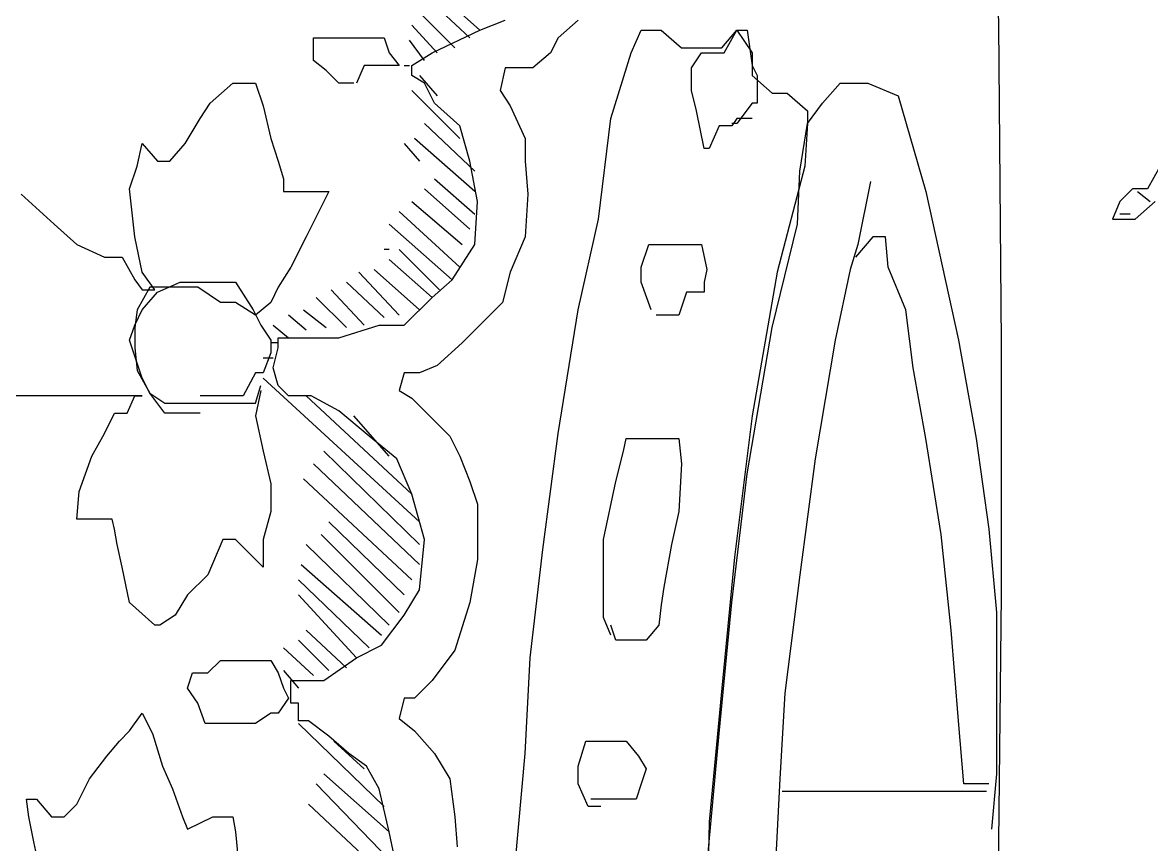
# Model space of a CAD drawing. Extents: x 731854 to 732444, y 4380981 to 4382008.
# Drawn here: x 731881.105 to 731885.585, y 4381842.97 to 4381846.23 of the extents above; entities that cross this region are included whole.
import ezdxf

# ---------------------------------------------------------------- set-up
doc = ezdxf.new("R2010")
doc.units = 0
doc.layers.get('0').update_dxf_attribs({"linetype": 'CONTINUOUS'})

msp = doc.modelspace()

# ---------------------------------------------------------------- linework, layer by layer
at = {"color": 0, "linetype": 'CONTINUOUS'}
for p, q in [((731884.98, 4381846.22), (731884.95, 4381847.31)), ((731884.98, 4381846.22), (731884.95, 4381847.31)), ((731882.92, 4381846.2), (731882.74, 4381846.36)), ((731882.92, 4381846.2), (731882.74, 4381846.36)), ((731882.71, 4381846.33), (731882.88, 4381846.17)), ((731882.71, 4381846.33), (731882.88, 4381846.17)), ((731882.82, 4381846.13), (731882.68, 4381846.27)), ((731882.82, 4381846.13), (731882.68, 4381846.27)), ((731882.65, 4381846.22), (731882.75, 4381846.11)), ((731882.65, 4381846.22), (731882.75, 4381846.11)), ((731882.92, 4381846.2), (731883.02, 4381846.24)), ((731882.92, 4381846.2), (731883.02, 4381846.24)), ((731883.31, 4381846.24), (731883.23, 4381846.17)), ((731883.31, 4381846.24), (731883.23, 4381846.17)), ((731884.99, 4381844.96), (731884.98, 4381846.22)), ((731884.99, 4381844.96), (731884.98, 4381846.22)), ((731882.26, 4381846.08), (731882.26, 4381846.17)), ((731882.26, 4381846.17), (731882.3, 4381846.17)), ((731882.26, 4381846.08), (731882.26, 4381846.17)), ((731882.26, 4381846.17), (731882.3, 4381846.17)), ((731882.3, 4381846.17), (731882.36, 4381846.17)), ((731882.3, 4381846.17), (731882.36, 4381846.17)), ((731882.36, 4381846.17), (731882.42, 4381846.17)), ((731882.36, 4381846.17), (731882.42, 4381846.17)), ((731882.42, 4381846.17), (731882.48, 4381846.17)), ((731882.42, 4381846.17), (731882.48, 4381846.17)), ((731882.48, 4381846.17), (731882.54, 4381846.17)), ((731882.48, 4381846.17), (731882.54, 4381846.17)), ((731882.54, 4381846.17), (731882.56, 4381846.11)), ((731882.54, 4381846.17), (731882.56, 4381846.11)), ((731882.7, 4381846.08), (731882.64, 4381846.16)), ((731882.7, 4381846.08), (731882.64, 4381846.16)), ((731882.73, 4381846.11), (731882.92, 4381846.2)), ((731882.73, 4381846.11), (731882.92, 4381846.2)), ((731883.23, 4381846.17), (731883.2, 4381846.11)), ((731883.23, 4381846.17), (731883.2, 4381846.11)), ((731883.52, 4381846.11), (731883.56, 4381846.2)), ((731883.52, 4381846.11), (731883.56, 4381846.2)), ((731883.56, 4381846.2), (731883.59, 4381846.2)), ((731883.56, 4381846.2), (731883.59, 4381846.2)), ((731883.59, 4381846.2), (731883.64, 4381846.2)), ((731883.59, 4381846.2), (731883.64, 4381846.2)), ((731883.64, 4381846.2), (731883.72, 4381846.13)), ((731883.64, 4381846.2), (731883.72, 4381846.13)), ((731883.88, 4381846.13), (731883.94, 4381846.2)), ((731883.88, 4381846.13), (731883.94, 4381846.2)), ((731883.89, 4381846.11), (731883.94, 4381846.2)), ((731883.89, 4381846.11), (731883.94, 4381846.2)), ((731883.94, 4381846.2), (731884, 4381846.11)), ((731883.94, 4381846.2), (731883.98, 4381846.2)), ((731883.94, 4381846.2), (731884, 4381846.11)), ((731883.94, 4381846.2), (731883.98, 4381846.2)), ((731883.98, 4381846.2), (731884, 4381846.06)), ((731883.98, 4381846.2), (731884, 4381846.06)), ((731883.72, 4381846.13), (731883.76, 4381846.13)), ((731883.72, 4381846.13), (731883.76, 4381846.13)), ((731883.76, 4381846.13), (731883.83, 4381846.13)), ((731883.76, 4381846.13), (731883.83, 4381846.13)), ((731883.83, 4381846.13), (731883.88, 4381846.13)), ((731883.83, 4381846.13), (731883.88, 4381846.13)), ((731882.31, 4381846.04), (731882.26, 4381846.08)), ((731882.31, 4381846.04), (731882.26, 4381846.08)), ((731882.56, 4381846.11), (731882.6, 4381846.06)), ((731882.56, 4381846.11), (731882.6, 4381846.06)), ((731882.65, 4381846.06), (731882.73, 4381846.11)), ((731882.65, 4381846.06), (731882.73, 4381846.11)), ((731883.2, 4381846.11), (731883.13, 4381846.05)), ((731883.2, 4381846.11), (731883.13, 4381846.05)), ((731883.44, 4381845.85), (731883.52, 4381846.11)), ((731883.44, 4381845.85), (731883.52, 4381846.11)), ((731883.76, 4381846.05), (731883.8, 4381846.11)), ((731883.76, 4381846.05), (731883.8, 4381846.11)), ((731883.8, 4381846.11), (731883.84, 4381846.11)), ((731883.8, 4381846.11), (731883.84, 4381846.11)), ((731883.84, 4381846.11), (731883.89, 4381846.11)), ((731883.84, 4381846.11), (731883.89, 4381846.11)), ((731884, 4381846.11), (731884, 4381846.02)), ((731884, 4381846.11), (731884, 4381846.02)), ((731882.36, 4381845.99), (731882.31, 4381846.04)), ((731882.36, 4381845.99), (731882.31, 4381846.04)), ((731882.46, 4381846.06), (731882.43, 4381845.99)), ((731882.46, 4381846.06), (731882.43, 4381845.99)), ((731882.53, 4381846.06), (731882.46, 4381846.06)), ((731882.53, 4381846.06), (731882.46, 4381846.06)), ((731882.56, 4381846.06), (731882.53, 4381846.06)), ((731882.56, 4381846.06), (731882.53, 4381846.06)), ((731882.6, 4381846.06), (731882.56, 4381846.06)), ((731882.6, 4381846.06), (731882.56, 4381846.06)), ((731882.62, 4381846.06), (731882.64, 4381846.06)), ((731882.62, 4381846.06), (731882.64, 4381846.06)), ((731882.65, 4381846.02), (731882.65, 4381846.06)), ((731882.65, 4381846.02), (731882.65, 4381846.06)), ((731883.02, 4381846.05), (731883, 4381845.96)), ((731883.02, 4381846.05), (731883, 4381845.96)), ((731883.06, 4381846.05), (731883.02, 4381846.05)), ((731883.06, 4381846.05), (731883.02, 4381846.05)), ((731883.13, 4381846.05), (731883.06, 4381846.05)), ((731883.13, 4381846.05), (731883.06, 4381846.05)), ((731883.76, 4381845.96), (731883.76, 4381846.05)), ((731883.76, 4381845.96), (731883.76, 4381846.05)), ((731884, 4381846.06), (731884.02, 4381846.02)), ((731884, 4381846.06), (731884.02, 4381846.02)), ((731881.85, 4381845.91), (731881.94, 4381845.99)), ((731881.85, 4381845.91), (731881.94, 4381845.99)), ((731881.94, 4381845.99), (731882, 4381845.99)), ((731881.94, 4381845.99), (731882, 4381845.99)), ((731882, 4381845.99), (731882.03, 4381845.99)), ((731882, 4381845.99), (731882.03, 4381845.99)), ((731882.03, 4381845.99), (731882.06, 4381845.9)), ((731882.03, 4381845.99), (731882.06, 4381845.9)), ((731882.42, 4381845.99), (731882.36, 4381845.99)), ((731882.42, 4381845.99), (731882.36, 4381845.99)), ((731882.7, 4381845.99), (731882.65, 4381846.02)), ((731882.7, 4381845.99), (731882.65, 4381846.02)), ((731882.68, 4381846.02), (731882.75, 4381845.94)), ((731882.68, 4381846.02), (731882.75, 4381845.94)), ((731882.74, 4381845.91), (731882.7, 4381845.99)), ((731882.74, 4381845.91), (731882.7, 4381845.99)), ((731884, 4381846.02), (731884.08, 4381845.95)), ((731884, 4381846.02), (731884.08, 4381845.95)), ((731884.02, 4381846.02), (731884.02, 4381845.96)), ((731884.02, 4381846.02), (731884.02, 4381845.96)), ((731884.28, 4381845.91), (731884.35, 4381845.99)), ((731884.28, 4381845.91), (731884.35, 4381845.99)), ((731884.35, 4381845.99), (731884.46, 4381845.99)), ((731884.35, 4381845.99), (731884.46, 4381845.99)), ((731884.46, 4381845.99), (731884.58, 4381845.94)), ((731884.46, 4381845.99), (731884.58, 4381845.94)), ((731882.84, 4381845.77), (731882.65, 4381845.96)), ((731882.84, 4381845.77), (731882.65, 4381845.96)), ((731883, 4381845.96), (731883.04, 4381845.9)), ((731883, 4381845.96), (731883.04, 4381845.9)), ((731883.78, 4381845.88), (731883.76, 4381845.96)), ((731883.78, 4381845.88), (731883.76, 4381845.96)), ((731884.02, 4381845.96), (731884.02, 4381845.91)), ((731884.02, 4381845.96), (731884.02, 4381845.91)), ((731884.08, 4381845.95), (731884.14, 4381845.95)), ((731884.08, 4381845.95), (731884.14, 4381845.95)), ((731884.14, 4381845.95), (731884.22, 4381845.88)), ((731884.14, 4381845.95), (731884.22, 4381845.88)), ((731884.58, 4381845.94), (731884.69, 4381845.56)), ((731884.58, 4381845.94), (731884.69, 4381845.56)), ((731881.81, 4381845.85), (731881.85, 4381845.91)), ((731881.81, 4381845.85), (731881.85, 4381845.91)), ((731882.06, 4381845.9), (731882.09, 4381845.77)), ((731882.06, 4381845.9), (731882.09, 4381845.77)), ((731882.84, 4381845.82), (731882.74, 4381845.91)), ((731882.84, 4381845.82), (731882.74, 4381845.91)), ((731883.04, 4381845.9), (731883.1, 4381845.77)), ((731883.04, 4381845.9), (731883.1, 4381845.77)), ((731884, 4381845.91), (731883.94, 4381845.83)), ((731884, 4381845.91), (731883.94, 4381845.83)), ((731884.02, 4381845.91), (731884, 4381845.91)), ((731884.02, 4381845.91), (731884, 4381845.91)), ((731884.22, 4381845.83), (731884.28, 4381845.91)), ((731884.22, 4381845.83), (731884.28, 4381845.91)), ((731881.75, 4381845.75), (731881.81, 4381845.85)), ((731881.75, 4381845.75), (731881.81, 4381845.85)), ((731883.39, 4381845.45), (731883.44, 4381845.85)), ((731883.39, 4381845.45), (731883.44, 4381845.85)), ((731883.81, 4381845.73), (731883.78, 4381845.88)), ((731883.81, 4381845.73), (731883.78, 4381845.88)), ((731883.94, 4381845.85), (731883.92, 4381845.82)), ((731883.94, 4381845.85), (731883.92, 4381845.82)), ((731884, 4381845.85), (731883.94, 4381845.85)), ((731884, 4381845.85), (731883.94, 4381845.85)), ((731884.22, 4381845.88), (731884.22, 4381845.83)), ((731884.22, 4381845.88), (731884.22, 4381845.83)), ((731882.7, 4381845.83), (731882.9, 4381845.64)), ((731882.7, 4381845.83), (731882.9, 4381845.64)), ((731882.88, 4381845.68), (731882.84, 4381845.82)), ((731882.88, 4381845.68), (731882.84, 4381845.82)), ((731883.87, 4381845.82), (731883.83, 4381845.73)), ((731883.87, 4381845.82), (731883.83, 4381845.73)), ((731883.92, 4381845.82), (731883.87, 4381845.82)), ((731883.92, 4381845.82), (731883.87, 4381845.82)), ((731883.94, 4381845.83), (731883.92, 4381845.83)), ((731883.94, 4381845.83), (731883.92, 4381845.83)), ((731884.19, 4381845.64), (731884.22, 4381845.83)), ((731884.19, 4381845.64), (731884.22, 4381845.83)), ((731884.22, 4381845.83), (731884.21, 4381845.66)), ((731884.22, 4381845.83), (731884.21, 4381845.66)), ((731882.09, 4381845.77), (731882.12, 4381845.68)), ((731882.09, 4381845.77), (731882.12, 4381845.68)), ((731882.9, 4381845.56), (731882.66, 4381845.77)), ((731882.9, 4381845.56), (731882.66, 4381845.77)), ((731883.1, 4381845.77), (731883.1, 4381845.68)), ((731883.1, 4381845.77), (731883.1, 4381845.68)), ((731881.56, 4381845.66), (731881.58, 4381845.75)), ((731881.56, 4381845.66), (731881.58, 4381845.75)), ((731881.58, 4381845.75), (731881.64, 4381845.68)), ((731881.58, 4381845.75), (731881.64, 4381845.68)), ((731881.69, 4381845.68), (731881.75, 4381845.75)), ((731881.69, 4381845.68), (731881.75, 4381845.75)), ((731882.62, 4381845.75), (731882.68, 4381845.68)), ((731882.62, 4381845.75), (731882.68, 4381845.68)), ((731883.83, 4381845.73), (731883.81, 4381845.73)), ((731883.83, 4381845.73), (731883.81, 4381845.73)), ((731881.64, 4381845.68), (731881.69, 4381845.68)), ((731881.64, 4381845.68), (731881.69, 4381845.68)), ((731882.12, 4381845.68), (731882.14, 4381845.61)), ((731882.12, 4381845.68), (731882.14, 4381845.61)), ((731882.91, 4381845.52), (731882.88, 4381845.68)), ((731882.91, 4381845.52), (731882.88, 4381845.68)), ((731883.1, 4381845.68), (731883.11, 4381845.55)), ((731883.1, 4381845.68), (731883.11, 4381845.55)), ((731881.53, 4381845.57), (731881.56, 4381845.66)), ((731881.53, 4381845.57), (731881.56, 4381845.66)), ((731884.21, 4381845.66), (731884.1, 4381845.24)), ((731884.21, 4381845.66), (731884.1, 4381845.24)), ((731884.18, 4381845.43), (731884.19, 4381845.64)), ((731884.18, 4381845.43), (731884.19, 4381845.64)), ((731885.62, 4381845.66), (731885.57, 4381845.57)), ((731885.62, 4381845.66), (731885.57, 4381845.57)), ((731882.14, 4381845.61), (731882.14, 4381845.56)), ((731882.14, 4381845.61), (731882.14, 4381845.56)), ((731882.74, 4381845.61), (731882.9, 4381845.47)), ((731882.74, 4381845.61), (731882.9, 4381845.47)), ((731884.47, 4381845.6), (731884.42, 4381845.35)), ((731884.47, 4381845.6), (731884.42, 4381845.35)), ((731881.1, 4381845.55), (731881.23, 4381845.43)), ((731881.1, 4381845.55), (731881.23, 4381845.43)), ((731881.55, 4381845.38), (731881.53, 4381845.57)), ((731881.55, 4381845.38), (731881.53, 4381845.57)), ((731882.14, 4381845.56), (731882.24, 4381845.56)), ((731882.14, 4381845.56), (731882.24, 4381845.56)), ((731882.24, 4381845.56), (731882.32, 4381845.56)), ((731882.24, 4381845.56), (731882.32, 4381845.56)), ((731882.32, 4381845.56), (731882.3, 4381845.52)), ((731882.32, 4381845.56), (731882.3, 4381845.52)), ((731882.88, 4381845.41), (731882.7, 4381845.57)), ((731882.88, 4381845.41), (731882.7, 4381845.57)), ((731883.11, 4381845.55), (731883.1, 4381845.38)), ((731883.11, 4381845.55), (731883.1, 4381845.38)), ((731884.69, 4381845.56), (731884.82, 4381844.97)), ((731884.69, 4381845.56), (731884.82, 4381844.97)), ((731885.51, 4381845.57), (731885.46, 4381845.52)), ((731885.51, 4381845.57), (731885.46, 4381845.52)), ((731885.57, 4381845.57), (731885.51, 4381845.57)), ((731885.57, 4381845.57), (731885.51, 4381845.57)), ((731885.53, 4381845.56), (731885.58, 4381845.52)), ((731885.53, 4381845.56), (731885.58, 4381845.52)), ((731882.3, 4381845.52), (731882.23, 4381845.38)), ((731882.3, 4381845.52), (731882.23, 4381845.38)), ((731882.65, 4381845.52), (731882.85, 4381845.35)), ((731882.65, 4381845.52), (731882.85, 4381845.35)), ((731882.9, 4381845.35), (731882.91, 4381845.52)), ((731882.9, 4381845.35), (731882.91, 4381845.52)), ((731885.46, 4381845.52), (731885.43, 4381845.45)), ((731885.46, 4381845.52), (731885.43, 4381845.45)), ((731885.52, 4381845.45), (731885.6, 4381845.52)), ((731885.52, 4381845.45), (731885.6, 4381845.52)), ((731882.84, 4381845.26), (731882.6, 4381845.48)), ((731882.84, 4381845.26), (731882.6, 4381845.48)), ((731883.31, 4381845.09), (731883.39, 4381845.45)), ((731883.31, 4381845.09), (731883.39, 4381845.45)), ((731885.43, 4381845.45), (731885.52, 4381845.45)), ((731885.43, 4381845.45), (731885.52, 4381845.45)), ((731885.5, 4381845.47), (731885.46, 4381845.47)), ((731885.5, 4381845.47), (731885.46, 4381845.47)), ((731881.23, 4381845.43), (731881.32, 4381845.35)), ((731881.23, 4381845.43), (731881.32, 4381845.35)), ((731882.56, 4381845.43), (731882.81, 4381845.21)), ((731882.56, 4381845.43), (731882.81, 4381845.21)), ((731884.08, 4381845.02), (731884.18, 4381845.43)), ((731884.08, 4381845.02), (731884.18, 4381845.43)), ((731881.58, 4381845.24), (731881.55, 4381845.38)), ((731881.58, 4381845.24), (731881.55, 4381845.38)), ((731882.23, 4381845.38), (731882.17, 4381845.26)), ((731882.23, 4381845.38), (731882.17, 4381845.26)), ((731883.1, 4381845.38), (731883.04, 4381845.24)), ((731883.1, 4381845.38), (731883.04, 4381845.24)), ((731884.48, 4381845.38), (731884.41, 4381845.3)), ((731884.48, 4381845.38), (731884.41, 4381845.3)), ((731884.53, 4381845.38), (731884.48, 4381845.38)), ((731884.53, 4381845.38), (731884.48, 4381845.38)), ((731884.54, 4381845.26), (731884.53, 4381845.38)), ((731884.54, 4381845.26), (731884.53, 4381845.38)), ((731881.32, 4381845.35), (731881.43, 4381845.3)), ((731881.32, 4381845.35), (731881.43, 4381845.3)), ((731882.56, 4381845.33), (731882.54, 4381845.33)), ((731882.56, 4381845.33), (731882.54, 4381845.33)), ((731882.76, 4381845.17), (731882.6, 4381845.33)), ((731882.76, 4381845.17), (731882.6, 4381845.33)), ((731882.81, 4381845.21), (731882.9, 4381845.35)), ((731882.81, 4381845.21), (731882.9, 4381845.35)), ((731883.56, 4381845.26), (731883.59, 4381845.35)), ((731883.56, 4381845.26), (731883.59, 4381845.35)), ((731883.59, 4381845.35), (731883.67, 4381845.35)), ((731883.59, 4381845.35), (731883.67, 4381845.35)), ((731883.67, 4381845.35), (731883.74, 4381845.35)), ((731883.67, 4381845.35), (731883.74, 4381845.35)), ((731883.74, 4381845.35), (731883.8, 4381845.35)), ((731883.74, 4381845.35), (731883.8, 4381845.35)), ((731883.8, 4381845.35), (731883.82, 4381845.25)), ((731883.8, 4381845.35), (731883.82, 4381845.25)), ((731884.42, 4381845.35), (731884.39, 4381845.25)), ((731884.42, 4381845.35), (731884.39, 4381845.25)), ((731881.43, 4381845.3), (731881.5, 4381845.3)), ((731881.43, 4381845.3), (731881.5, 4381845.3)), ((731881.5, 4381845.3), (731881.55, 4381845.21)), ((731881.5, 4381845.3), (731881.55, 4381845.21)), ((731882.56, 4381845.29), (731882.73, 4381845.14)), ((731882.56, 4381845.29), (731882.73, 4381845.14)), ((731881.63, 4381845.17), (731881.58, 4381845.24)), ((731881.63, 4381845.17), (731881.58, 4381845.24)), ((731882.17, 4381845.26), (731882.12, 4381845.18)), ((731882.17, 4381845.26), (731882.12, 4381845.18)), ((731882.44, 4381845.24), (731882.6, 4381845.07)), ((731882.44, 4381845.24), (731882.6, 4381845.07)), ((731882.68, 4381845.09), (731882.5, 4381845.25)), ((731882.68, 4381845.09), (731882.5, 4381845.25)), ((731883.04, 4381845.24), (731883.01, 4381845.12)), ((731883.04, 4381845.24), (731883.01, 4381845.12)), ((731883.56, 4381845.2), (731883.56, 4381845.26)), ((731883.56, 4381845.2), (731883.56, 4381845.26)), ((731883.82, 4381845.25), (731883.81, 4381845.2)), ((731883.82, 4381845.25), (731883.81, 4381845.2)), ((731884.1, 4381845.24), (731884, 4381844.67)), ((731884.1, 4381845.24), (731884, 4381844.67)), ((731884.39, 4381845.25), (731884.33, 4381844.97)), ((731884.39, 4381845.25), (731884.33, 4381844.97)), ((731884.61, 4381845.09), (731884.54, 4381845.26)), ((731884.61, 4381845.09), (731884.54, 4381845.26)), ((731881.55, 4381845.21), (731881.58, 4381845.17)), ((731881.55, 4381845.21), (731881.58, 4381845.17)), ((731881.61, 4381845.18), (731881.56, 4381845.09)), ((731881.61, 4381845.18), (731881.56, 4381845.09)), ((731881.67, 4381845.18), (731881.61, 4381845.18)), ((731881.67, 4381845.18), (731881.61, 4381845.18)), ((731881.64, 4381845.16), (731881.73, 4381845.2)), ((731881.64, 4381845.16), (731881.73, 4381845.2)), ((731881.8, 4381845.18), (731881.67, 4381845.18)), ((731881.8, 4381845.18), (731881.67, 4381845.18)), ((731881.73, 4381845.2), (731881.81, 4381845.2)), ((731881.73, 4381845.2), (731881.81, 4381845.2)), ((731881.89, 4381845.12), (731881.8, 4381845.18)), ((731881.89, 4381845.12), (731881.8, 4381845.18)), ((731881.81, 4381845.2), (731881.89, 4381845.2)), ((731881.81, 4381845.2), (731881.89, 4381845.2)), ((731881.89, 4381845.2), (731881.95, 4381845.2)), ((731881.89, 4381845.2), (731881.95, 4381845.2)), ((731881.95, 4381845.2), (731882.02, 4381845.09)), ((731881.95, 4381845.2), (731882.02, 4381845.09)), ((731882.12, 4381845.18), (731882.09, 4381845.12)), ((731882.12, 4381845.18), (731882.09, 4381845.12)), ((731882.54, 4381845.06), (731882.39, 4381845.2)), ((731882.54, 4381845.06), (731882.39, 4381845.2)), ((731882.73, 4381845.14), (731882.81, 4381845.21)), ((731882.73, 4381845.14), (731882.81, 4381845.21)), ((731883.6, 4381845.09), (731883.56, 4381845.2)), ((731883.6, 4381845.09), (731883.56, 4381845.2)), ((731883.81, 4381845.2), (731883.81, 4381845.16)), ((731883.81, 4381845.2), (731883.81, 4381845.16)), ((731881.58, 4381845.17), (731881.63, 4381845.17)), ((731881.58, 4381845.17), (731881.63, 4381845.17)), ((731881.58, 4381845.09), (731881.64, 4381845.16)), ((731881.58, 4381845.09), (731881.64, 4381845.16)), ((731882.39, 4381845.02), (731882.27, 4381845.14)), ((731882.39, 4381845.02), (731882.27, 4381845.14)), ((731882.33, 4381845.17), (731882.46, 4381845.03)), ((731882.33, 4381845.17), (731882.46, 4381845.03)), ((731882.62, 4381845.03), (731882.73, 4381845.14)), ((731882.62, 4381845.03), (731882.73, 4381845.14)), ((731883.74, 4381845.16), (731883.71, 4381845.07)), ((731883.74, 4381845.16), (731883.71, 4381845.07)), ((731883.8, 4381845.16), (731883.74, 4381845.16)), ((731883.8, 4381845.16), (731883.74, 4381845.16)), ((731883.81, 4381845.16), (731883.8, 4381845.16)), ((731883.81, 4381845.16), (731883.8, 4381845.16)), ((731881.56, 4381845.09), (731881.55, 4381845.02)), ((731881.55, 4381845.03), (731881.58, 4381845.09)), ((731881.56, 4381845.09), (731881.55, 4381845.02)), ((731881.55, 4381845.03), (731881.58, 4381845.09)), ((731881.95, 4381845.12), (731881.89, 4381845.12)), ((731881.95, 4381845.12), (731881.89, 4381845.12)), ((731882.03, 4381845.07), (731881.95, 4381845.12)), ((731882.03, 4381845.07), (731881.95, 4381845.12)), ((731882.02, 4381845.09), (731882.05, 4381845.03)), ((731882.02, 4381845.09), (731882.05, 4381845.03)), ((731882.09, 4381845.12), (731882.03, 4381845.07)), ((731882.09, 4381845.12), (731882.03, 4381845.07)), ((731882.22, 4381845.09), (731882.31, 4381845.02)), ((731882.22, 4381845.09), (731882.31, 4381845.02)), ((731883.01, 4381845.12), (731882.92, 4381845.03)), ((731883.01, 4381845.12), (731882.92, 4381845.03)), ((731883.23, 4381844.6), (731883.31, 4381845.09)), ((731883.23, 4381844.6), (731883.31, 4381845.09)), ((731884.64, 4381844.86), (731884.61, 4381845.09)), ((731884.64, 4381844.86), (731884.61, 4381845.09)), ((731882.23, 4381845.01), (731882.16, 4381845.07)), ((731882.23, 4381845.01), (731882.16, 4381845.07)), ((731883.65, 4381845.07), (731883.62, 4381845.07)), ((731883.65, 4381845.07), (731883.62, 4381845.07)), ((731883.71, 4381845.07), (731883.65, 4381845.07)), ((731883.71, 4381845.07), (731883.65, 4381845.07)), ((731881.53, 4381844.97), (731881.55, 4381845.03)), ((731881.53, 4381844.97), (731881.55, 4381845.03)), ((731881.55, 4381845.02), (731881.55, 4381844.94)), ((731881.55, 4381845.02), (731881.55, 4381844.94)), ((731882.05, 4381845.03), (731882.09, 4381844.97)), ((731882.05, 4381845.03), (731882.09, 4381844.97)), ((731882.1, 4381845.03), (731882.16, 4381844.98)), ((731882.1, 4381845.03), (731882.16, 4381844.98)), ((731882.36, 4381844.98), (731882.52, 4381845.03)), ((731882.36, 4381844.98), (731882.52, 4381845.03)), ((731882.52, 4381845.03), (731882.62, 4381845.03)), ((731882.52, 4381845.03), (731882.62, 4381845.03)), ((731882.92, 4381845.03), (731882.85, 4381844.96)), ((731882.92, 4381845.03), (731882.85, 4381844.96)), ((731883.98, 4381844.44), (731884.08, 4381845.02)), ((731883.98, 4381844.44), (731884.08, 4381845.02)), ((731881.58, 4381844.82), (731881.53, 4381844.97)), ((731881.58, 4381844.82), (731881.53, 4381844.97)), ((731882.09, 4381844.97), (731882.09, 4381844.92)), ((731882.09, 4381844.97), (731882.09, 4381844.92)), ((731882.12, 4381844.96), (731882.09, 4381844.96)), ((731882.12, 4381844.96), (731882.09, 4381844.96)), ((731882.12, 4381844.94), (731882.12, 4381844.98)), ((731882.12, 4381844.98), (731882.17, 4381844.98)), ((731882.12, 4381844.94), (731882.12, 4381844.98)), ((731882.12, 4381844.98), (731882.17, 4381844.98)), ((731882.17, 4381844.98), (731882.36, 4381844.98)), ((731882.17, 4381844.98), (731882.36, 4381844.98)), ((731882.85, 4381844.96), (731882.75, 4381844.87)), ((731882.85, 4381844.96), (731882.75, 4381844.87)), ((731884.33, 4381844.97), (731884.25, 4381844.5)), ((731884.33, 4381844.97), (731884.25, 4381844.5)), ((731884.82, 4381844.97), (731884.89, 4381844.58)), ((731884.82, 4381844.97), (731884.89, 4381844.58)), ((731884.99, 4381843.96), (731884.99, 4381844.96)), ((731884.99, 4381843.96), (731884.99, 4381844.96)), ((731881.55, 4381844.94), (731881.56, 4381844.85)), ((731881.55, 4381844.94), (731881.56, 4381844.85)), ((731882.09, 4381844.92), (731882.06, 4381844.84)), ((731882.09, 4381844.92), (731882.06, 4381844.84)), ((731882.1, 4381844.86), (731882.12, 4381844.94)), ((731882.1, 4381844.86), (731882.12, 4381844.94)), ((731882.06, 4381844.9), (731882.1, 4381844.9)), ((731882.06, 4381844.9), (731882.1, 4381844.9)), ((731882.12, 4381844.79), (731882.1, 4381844.86)), ((731882.12, 4381844.79), (731882.1, 4381844.86)), ((731882.75, 4381844.87), (731882.68, 4381844.84)), ((731882.75, 4381844.87), (731882.68, 4381844.84)), ((731884.69, 4381844.58), (731884.64, 4381844.86)), ((731884.69, 4381844.58), (731884.64, 4381844.86)), ((731881.56, 4381844.85), (731881.61, 4381844.76)), ((731881.56, 4381844.85), (731881.61, 4381844.76)), ((731881.61, 4381844.76), (731881.58, 4381844.82)), ((731881.61, 4381844.76), (731881.58, 4381844.82)), ((731882.03, 4381844.84), (731881.98, 4381844.75)), ((731882.03, 4381844.84), (731881.98, 4381844.75)), ((731882.06, 4381844.84), (731882.03, 4381844.84)), ((731882.06, 4381844.84), (731882.03, 4381844.84)), ((731882.68, 4381844.25), (731882.06, 4381844.82)), ((731882.68, 4381844.25), (731882.06, 4381844.82)), ((731882.62, 4381844.84), (731882.6, 4381844.77)), ((731882.62, 4381844.84), (731882.6, 4381844.77)), ((731882.68, 4381844.84), (731882.62, 4381844.84)), ((731882.68, 4381844.84), (731882.62, 4381844.84)), ((731882.03, 4381844.72), (731882.05, 4381844.79)), ((731882.03, 4381844.72), (731882.05, 4381844.79)), ((731882.05, 4381844.77), (731882.03, 4381844.67)), ((731882.05, 4381844.77), (731882.03, 4381844.67)), ((731882.16, 4381844.75), (731882.12, 4381844.79)), ((731882.16, 4381844.75), (731882.12, 4381844.79)), ((731882.6, 4381844.77), (731882.65, 4381844.74)), ((731882.6, 4381844.77), (731882.65, 4381844.74)), ((731881.3, 4381844.75), (731881.07, 4381844.75)), ((731881.3, 4381844.75), (731881.07, 4381844.75)), ((731881.4, 4381844.75), (731881.3, 4381844.75)), ((731881.4, 4381844.75), (731881.3, 4381844.75)), ((731881.5, 4381844.75), (731881.4, 4381844.75)), ((731881.5, 4381844.75), (731881.4, 4381844.75)), ((731881.58, 4381844.75), (731881.5, 4381844.75)), ((731881.58, 4381844.75), (731881.5, 4381844.75)), ((731881.52, 4381844.68), (731881.55, 4381844.75)), ((731881.52, 4381844.68), (731881.55, 4381844.75)), ((731881.55, 4381844.75), (731881.58, 4381844.75)), ((731881.55, 4381844.75), (731881.58, 4381844.75)), ((731881.61, 4381844.76), (731881.67, 4381844.72)), ((731881.67, 4381844.68), (731881.61, 4381844.76)), ((731881.61, 4381844.76), (731881.67, 4381844.72)), ((731881.67, 4381844.68), (731881.61, 4381844.76)), ((731881.86, 4381844.75), (731881.81, 4381844.75)), ((731881.86, 4381844.75), (731881.81, 4381844.75)), ((731881.89, 4381844.75), (731881.86, 4381844.75)), ((731881.89, 4381844.75), (731881.86, 4381844.75)), ((731881.94, 4381844.75), (731881.89, 4381844.75)), ((731881.94, 4381844.75), (731881.89, 4381844.75)), ((731881.98, 4381844.75), (731881.94, 4381844.75)), ((731881.98, 4381844.75), (731881.94, 4381844.75)), ((731882.25, 4381844.75), (731882.16, 4381844.75)), ((731882.25, 4381844.75), (731882.16, 4381844.75)), ((731882.23, 4381844.75), (731882.65, 4381844.36)), ((731882.23, 4381844.75), (731882.65, 4381844.36)), ((731882.36, 4381844.69), (731882.25, 4381844.75)), ((731882.36, 4381844.69), (731882.25, 4381844.75)), ((731882.65, 4381844.74), (731882.71, 4381844.68)), ((731882.65, 4381844.74), (731882.71, 4381844.68)), ((731881.43, 4381844.6), (731881.47, 4381844.68)), ((731881.43, 4381844.6), (731881.47, 4381844.68)), ((731881.47, 4381844.68), (731881.52, 4381844.68)), ((731881.47, 4381844.68), (731881.52, 4381844.68)), ((731881.67, 4381844.72), (731881.76, 4381844.72)), ((731881.67, 4381844.72), (731881.76, 4381844.72)), ((731881.75, 4381844.68), (731881.67, 4381844.68)), ((731881.75, 4381844.68), (731881.67, 4381844.68)), ((731881.81, 4381844.68), (731881.75, 4381844.68)), ((731881.81, 4381844.68), (731881.75, 4381844.68)), ((731881.76, 4381844.72), (731881.85, 4381844.72)), ((731881.76, 4381844.72), (731881.85, 4381844.72)), ((731881.85, 4381844.72), (731881.97, 4381844.72)), ((731881.85, 4381844.72), (731881.97, 4381844.72)), ((731881.97, 4381844.72), (731882.03, 4381844.72)), ((731881.97, 4381844.72), (731882.03, 4381844.72)), ((731882.48, 4381844.59), (731882.36, 4381844.69)), ((731882.48, 4381844.59), (731882.36, 4381844.69)), ((731882.71, 4381844.68), (731882.8, 4381844.59)), ((731882.71, 4381844.68), (731882.8, 4381844.59)), ((731882.03, 4381844.67), (731882.06, 4381844.53)), ((731882.03, 4381844.67), (731882.06, 4381844.53)), ((731882.56, 4381844.51), (731882.42, 4381844.67)), ((731882.56, 4381844.51), (731882.42, 4381844.67)), ((731884, 4381844.67), (731883.93, 4381844.11)), ((731884, 4381844.67), (731883.93, 4381844.11)), ((731881.38, 4381844.51), (731881.43, 4381844.6)), ((731881.38, 4381844.51), (731881.43, 4381844.6)), ((731882.59, 4381844.5), (731882.48, 4381844.59)), ((731882.59, 4381844.5), (731882.48, 4381844.59)), ((731882.8, 4381844.59), (731882.84, 4381844.51)), ((731882.8, 4381844.59), (731882.84, 4381844.51)), ((731883.17, 4381844.14), (731883.23, 4381844.6)), ((731883.17, 4381844.14), (731883.23, 4381844.6)), ((731883.49, 4381844.53), (731883.5, 4381844.58)), ((731883.49, 4381844.53), (731883.5, 4381844.58)), ((731883.5, 4381844.58), (731883.56, 4381844.58)), ((731883.5, 4381844.58), (731883.56, 4381844.58)), ((731883.56, 4381844.58), (731883.62, 4381844.58)), ((731883.56, 4381844.58), (731883.62, 4381844.58)), ((731883.62, 4381844.58), (731883.67, 4381844.58)), ((731883.62, 4381844.58), (731883.67, 4381844.58)), ((731883.67, 4381844.58), (731883.71, 4381844.58)), ((731883.67, 4381844.58), (731883.71, 4381844.58)), ((731883.71, 4381844.58), (731883.72, 4381844.48)), ((731883.71, 4381844.58), (731883.72, 4381844.48)), ((731884.75, 4381844.2), (731884.69, 4381844.58)), ((731884.75, 4381844.2), (731884.69, 4381844.58)), ((731884.89, 4381844.58), (731884.94, 4381844.22)), ((731884.89, 4381844.58), (731884.94, 4381844.22)), ((731881.33, 4381844.37), (731881.38, 4381844.51)), ((731881.33, 4381844.37), (731881.38, 4381844.51)), ((731882.06, 4381844.53), (731882.09, 4381844.4)), ((731882.06, 4381844.53), (731882.09, 4381844.4)), ((731882.3, 4381844.53), (731882.68, 4381844.16)), ((731882.3, 4381844.53), (731882.68, 4381844.16)), ((731882.65, 4381844.36), (731882.59, 4381844.5)), ((731882.65, 4381844.36), (731882.59, 4381844.5)), ((731882.84, 4381844.51), (731882.88, 4381844.41)), ((731882.84, 4381844.51), (731882.88, 4381844.41)), ((731883.46, 4381844.41), (731883.49, 4381844.53)), ((731883.46, 4381844.41), (731883.49, 4381844.53)), ((731884.25, 4381844.5), (731884.19, 4381844.04)), ((731884.25, 4381844.5), (731884.19, 4381844.04)), ((731882.68, 4381844.08), (731882.26, 4381844.48)), ((731882.68, 4381844.08), (731882.26, 4381844.48)), ((731883.72, 4381844.48), (731883.71, 4381844.29)), ((731883.72, 4381844.48), (731883.71, 4381844.29)), ((731882.22, 4381844.42), (731882.65, 4381844.02)), ((731882.22, 4381844.42), (731882.65, 4381844.02)), ((731882.88, 4381844.41), (731882.91, 4381844.32)), ((731882.88, 4381844.41), (731882.91, 4381844.32)), ((731883.41, 4381844.18), (731883.46, 4381844.41)), ((731883.41, 4381844.18), (731883.46, 4381844.41)), ((731883.92, 4381843.93), (731883.98, 4381844.44)), ((731883.92, 4381843.93), (731883.98, 4381844.44)), ((731881.32, 4381844.26), (731881.33, 4381844.37)), ((731881.32, 4381844.26), (731881.33, 4381844.37)), ((731882.09, 4381844.4), (731882.09, 4381844.29)), ((731882.09, 4381844.4), (731882.09, 4381844.29)), ((731882.7, 4381844.18), (731882.65, 4381844.36)), ((731882.7, 4381844.18), (731882.65, 4381844.36)), ((731882.91, 4381844.32), (731882.91, 4381844.22)), ((731882.91, 4381844.32), (731882.91, 4381844.22)), ((731882.09, 4381844.29), (731882.06, 4381844.18)), ((731882.09, 4381844.29), (731882.06, 4381844.18)), ((731883.71, 4381844.29), (731883.68, 4381844.16)), ((731883.71, 4381844.29), (731883.68, 4381844.16)), ((731881.41, 4381844.26), (731881.32, 4381844.26)), ((731881.41, 4381844.26), (731881.32, 4381844.26)), ((731881.46, 4381844.26), (731881.41, 4381844.26)), ((731881.46, 4381844.26), (731881.41, 4381844.26)), ((731881.47, 4381844.22), (731881.46, 4381844.26)), ((731881.47, 4381844.22), (731881.46, 4381844.26)), ((731882.62, 4381843.96), (731882.32, 4381844.25)), ((731882.62, 4381843.96), (731882.32, 4381844.25)), ((731881.48, 4381844.16), (731881.47, 4381844.22)), ((731881.48, 4381844.16), (731881.47, 4381844.22)), ((731882.29, 4381844.2), (731882.6, 4381843.89)), ((731882.29, 4381844.2), (731882.6, 4381843.89)), ((731882.91, 4381844.22), (731882.91, 4381844.1)), ((731882.91, 4381844.22), (731882.91, 4381844.1)), ((731884.79, 4381843.82), (731884.75, 4381844.2)), ((731884.79, 4381843.82), (731884.75, 4381844.2)), ((731884.94, 4381844.22), (731884.97, 4381843.89)), ((731884.94, 4381844.22), (731884.97, 4381843.89)), ((731881.5, 4381844.07), (731881.48, 4381844.16)), ((731881.5, 4381844.07), (731881.48, 4381844.16)), ((731881.9, 4381844.18), (731881.84, 4381844.04)), ((731881.9, 4381844.18), (731881.84, 4381844.04)), ((731881.95, 4381844.18), (731881.9, 4381844.18)), ((731881.95, 4381844.18), (731881.9, 4381844.18)), ((731882.02, 4381844.11), (731881.95, 4381844.18)), ((731882.02, 4381844.11), (731881.95, 4381844.18)), ((731882.06, 4381844.18), (731882.06, 4381844.14)), ((731882.06, 4381844.18), (731882.06, 4381844.14)), ((731882.56, 4381843.84), (731882.23, 4381844.16)), ((731882.56, 4381843.84), (731882.23, 4381844.16)), ((731882.68, 4381843.98), (731882.7, 4381844.18)), ((731882.68, 4381843.98), (731882.7, 4381844.18)), ((731883.41, 4381843.98), (731883.41, 4381844.18)), ((731883.41, 4381843.98), (731883.41, 4381844.18)), ((731883.68, 4381844.16), (731883.65, 4381843.99)), ((731883.68, 4381844.16), (731883.65, 4381843.99)), ((731882.06, 4381844.07), (731882.02, 4381844.11)), ((731882.06, 4381844.07), (731882.02, 4381844.11)), ((731882.06, 4381844.14), (731882.06, 4381844.07)), ((731882.06, 4381844.14), (731882.06, 4381844.07)), ((731882.91, 4381844.1), (731882.88, 4381843.93)), ((731882.91, 4381844.1), (731882.88, 4381843.93)), ((731883.12, 4381843.71), (731883.17, 4381844.14)), ((731883.12, 4381843.71), (731883.17, 4381844.14)), ((731883.93, 4381844.11), (731883.88, 4381843.59)), ((731883.93, 4381844.11), (731883.88, 4381843.59)), ((731881.53, 4381843.93), (731881.5, 4381844.07)), ((731881.53, 4381843.93), (731881.5, 4381844.07)), ((731882.21, 4381844.08), (731882.53, 4381843.8)), ((731882.21, 4381844.08), (731882.53, 4381843.8)), ((731881.84, 4381844.04), (731881.76, 4381843.96)), ((731881.84, 4381844.04), (731881.76, 4381843.96)), ((731882.48, 4381843.75), (731882.2, 4381844.02)), ((731882.48, 4381843.75), (731882.2, 4381844.02)), ((731884.19, 4381844.04), (731884.13, 4381843.57)), ((731884.19, 4381844.04), (731884.13, 4381843.57)), ((731882.62, 4381843.88), (731882.68, 4381843.98)), ((731882.62, 4381843.88), (731882.68, 4381843.98)), ((731883.41, 4381843.87), (731883.41, 4381843.98)), ((731883.41, 4381843.87), (731883.41, 4381843.98)), ((731883.65, 4381843.99), (731883.64, 4381843.92)), ((731883.65, 4381843.99), (731883.64, 4381843.92)), ((731881.63, 4381843.84), (731881.53, 4381843.93)), ((731881.63, 4381843.84), (731881.53, 4381843.93)), ((731881.76, 4381843.96), (731881.71, 4381843.88)), ((731881.76, 4381843.96), (731881.71, 4381843.88)), ((731882.2, 4381843.96), (731882.43, 4381843.71)), ((731882.2, 4381843.96), (731882.43, 4381843.71)), ((731882.88, 4381843.93), (731882.82, 4381843.74)), ((731882.88, 4381843.93), (731882.82, 4381843.74)), ((731883.64, 4381843.92), (731883.63, 4381843.84)), ((731883.64, 4381843.92), (731883.63, 4381843.84)), ((731883.87, 4381843.41), (731883.92, 4381843.93)), ((731883.87, 4381843.41), (731883.92, 4381843.93)), ((731884.98, 4381842.98), (731884.99, 4381843.96)), ((731884.98, 4381842.98), (731884.99, 4381843.96)), ((731881.71, 4381843.88), (731881.65, 4381843.84)), ((731881.71, 4381843.88), (731881.65, 4381843.84)), ((731882.53, 4381843.76), (731882.62, 4381843.88)), ((731882.53, 4381843.76), (731882.62, 4381843.88)), ((731884.97, 4381843.89), (731884.97, 4381843.5)), ((731884.97, 4381843.89), (731884.97, 4381843.5)), ((731881.65, 4381843.84), (731881.63, 4381843.84)), ((731881.65, 4381843.84), (731881.63, 4381843.84)), ((731883.44, 4381843.8), (731883.41, 4381843.87)), ((731883.44, 4381843.8), (731883.41, 4381843.87)), ((731883.46, 4381843.78), (731883.44, 4381843.84)), ((731883.46, 4381843.78), (731883.44, 4381843.84)), ((731883.63, 4381843.84), (731883.58, 4381843.78)), ((731883.63, 4381843.84), (731883.58, 4381843.78)), ((731882.39, 4381843.67), (731882.23, 4381843.82)), ((731882.39, 4381843.67), (731882.23, 4381843.82)), ((731884.82, 4381843.46), (731884.79, 4381843.82)), ((731884.82, 4381843.46), (731884.79, 4381843.82)), ((731882.26, 4381843.64), (731882.14, 4381843.75)), ((731882.26, 4381843.64), (731882.14, 4381843.75)), ((731882.2, 4381843.78), (731882.32, 4381843.66)), ((731882.2, 4381843.78), (731882.32, 4381843.66)), ((731882.43, 4381843.71), (731882.53, 4381843.76)), ((731882.43, 4381843.71), (731882.53, 4381843.76)), ((731882.82, 4381843.74), (731882.73, 4381843.62)), ((731882.82, 4381843.74), (731882.73, 4381843.62)), ((731883.49, 4381843.78), (731883.46, 4381843.78)), ((731883.49, 4381843.78), (731883.46, 4381843.78)), ((731883.54, 4381843.78), (731883.49, 4381843.78)), ((731883.54, 4381843.78), (731883.49, 4381843.78)), ((731883.58, 4381843.78), (731883.54, 4381843.78)), ((731883.58, 4381843.78), (731883.54, 4381843.78)), ((731881.84, 4381843.65), (731881.89, 4381843.7)), ((731881.84, 4381843.65), (731881.89, 4381843.7)), ((731881.89, 4381843.7), (731881.95, 4381843.7)), ((731881.89, 4381843.7), (731881.95, 4381843.7)), ((731881.95, 4381843.7), (731882.02, 4381843.7)), ((731881.95, 4381843.7), (731882.02, 4381843.7)), ((731882.02, 4381843.7), (731882.09, 4381843.7)), ((731882.02, 4381843.7), (731882.09, 4381843.7)), ((731882.09, 4381843.7), (731882.12, 4381843.65)), ((731882.09, 4381843.7), (731882.12, 4381843.65)), ((731882.3, 4381843.62), (731882.43, 4381843.71)), ((731882.3, 4381843.62), (731882.43, 4381843.71)), ((731883.1, 4381843.33), (731883.12, 4381843.71)), ((731883.1, 4381843.33), (731883.12, 4381843.71)), ((731881.76, 4381843.59), (731881.78, 4381843.65)), ((731881.76, 4381843.59), (731881.78, 4381843.65)), ((731881.78, 4381843.65), (731881.84, 4381843.65)), ((731881.78, 4381843.65), (731881.84, 4381843.65)), ((731882.12, 4381843.65), (731882.14, 4381843.59)), ((731882.12, 4381843.65), (731882.14, 4381843.59)), ((731882.14, 4381843.66), (731882.2, 4381843.59)), ((731882.14, 4381843.66), (731882.2, 4381843.59)), ((731882.17, 4381843.53), (731882.17, 4381843.62)), ((731882.17, 4381843.62), (731882.21, 4381843.62)), ((731882.17, 4381843.53), (731882.17, 4381843.62)), ((731882.17, 4381843.62), (731882.21, 4381843.62)), ((731882.21, 4381843.62), (731882.3, 4381843.62)), ((731882.21, 4381843.62), (731882.3, 4381843.62)), ((731882.73, 4381843.62), (731882.66, 4381843.55)), ((731882.73, 4381843.62), (731882.66, 4381843.55)), ((731881.8, 4381843.53), (731881.76, 4381843.59)), ((731881.8, 4381843.53), (731881.76, 4381843.59)), ((731882.14, 4381843.59), (731882.16, 4381843.55)), ((731882.14, 4381843.59), (731882.16, 4381843.55)), ((731883.88, 4381843.59), (731883.83, 4381843.06)), ((731883.88, 4381843.59), (731883.83, 4381843.06)), ((731884.13, 4381843.57), (731884.11, 4381843.23)), ((731884.13, 4381843.57), (731884.11, 4381843.23)), ((731881.83, 4381843.45), (731881.8, 4381843.53)), ((731881.83, 4381843.45), (731881.8, 4381843.53)), ((731882.16, 4381843.55), (731882.12, 4381843.49)), ((731882.16, 4381843.55), (731882.12, 4381843.49)), ((731882.2, 4381843.53), (731882.17, 4381843.53)), ((731882.2, 4381843.53), (731882.17, 4381843.53)), ((731882.2, 4381843.46), (731882.2, 4381843.53)), ((731882.2, 4381843.46), (731882.2, 4381843.53)), ((731882.62, 4381843.55), (731882.6, 4381843.47)), ((731882.62, 4381843.55), (731882.6, 4381843.47)), ((731882.66, 4381843.55), (731882.62, 4381843.55)), ((731882.66, 4381843.55), (731882.62, 4381843.55)), ((731881.53, 4381843.42), (731881.58, 4381843.49)), ((731881.53, 4381843.42), (731881.58, 4381843.49)), ((731881.58, 4381843.49), (731881.62, 4381843.41)), ((731881.58, 4381843.49), (731881.62, 4381843.41)), ((731882.09, 4381843.49), (731882.03, 4381843.45)), ((731882.09, 4381843.49), (731882.03, 4381843.45)), ((731882.12, 4381843.49), (731882.09, 4381843.49)), ((731882.12, 4381843.49), (731882.09, 4381843.49)), ((731882.6, 4381843.47), (731882.66, 4381843.42)), ((731882.6, 4381843.47), (731882.66, 4381843.42)), ((731884.97, 4381843.5), (731884.97, 4381843.25)), ((731884.97, 4381843.5), (731884.97, 4381843.25)), ((731881.89, 4381843.45), (731881.83, 4381843.45)), ((731881.89, 4381843.45), (731881.83, 4381843.45)), ((731881.95, 4381843.45), (731881.89, 4381843.45)), ((731881.95, 4381843.45), (731881.89, 4381843.45)), ((731882, 4381843.45), (731881.95, 4381843.45)), ((731882, 4381843.45), (731881.95, 4381843.45)), ((731882.03, 4381843.45), (731882, 4381843.45)), ((731882.03, 4381843.45), (731882, 4381843.45)), ((731882.24, 4381843.46), (731882.2, 4381843.46)), ((731882.24, 4381843.46), (731882.2, 4381843.46)), ((731882.2, 4381843.45), (731882.54, 4381843.12)), ((731882.2, 4381843.45), (731882.54, 4381843.12)), ((731882.32, 4381843.4), (731882.24, 4381843.46)), ((731882.32, 4381843.4), (731882.24, 4381843.46)), ((731884.84, 4381843.21), (731884.82, 4381843.46)), ((731884.84, 4381843.21), (731884.82, 4381843.46)), ((731881.44, 4381843.32), (731881.49, 4381843.38)), ((731881.44, 4381843.32), (731881.49, 4381843.38)), ((731881.49, 4381843.38), (731881.53, 4381843.42)), ((731881.49, 4381843.38), (731881.53, 4381843.42)), ((731881.62, 4381843.41), (731881.66, 4381843.28)), ((731881.62, 4381843.41), (731881.66, 4381843.28)), ((731882.4, 4381843.33), (731882.32, 4381843.4)), ((731882.4, 4381843.33), (731882.32, 4381843.4)), ((731882.46, 4381843.27), (731882.34, 4381843.38)), ((731882.46, 4381843.27), (731882.34, 4381843.38)), ((731882.66, 4381843.42), (731882.74, 4381843.33)), ((731882.66, 4381843.42), (731882.74, 4381843.33)), ((731883.31, 4381843.28), (731883.34, 4381843.38)), ((731883.31, 4381843.28), (731883.34, 4381843.38)), ((731883.34, 4381843.38), (731883.39, 4381843.38)), ((731883.34, 4381843.38), (731883.39, 4381843.38)), ((731883.39, 4381843.38), (731883.44, 4381843.38)), ((731883.39, 4381843.38), (731883.44, 4381843.38)), ((731883.44, 4381843.38), (731883.5, 4381843.38)), ((731883.44, 4381843.38), (731883.5, 4381843.38)), ((731883.5, 4381843.38), (731883.55, 4381843.32)), ((731883.5, 4381843.38), (731883.55, 4381843.32)), ((731883.82, 4381842.88), (731883.87, 4381843.41)), ((731883.82, 4381842.88), (731883.87, 4381843.41)), ((731881.37, 4381843.23), (731881.44, 4381843.32)), ((731881.37, 4381843.23), (731881.44, 4381843.32)), ((731882.47, 4381843.28), (731882.4, 4381843.33)), ((731882.47, 4381843.28), (731882.4, 4381843.33)), ((731882.74, 4381843.33), (731882.8, 4381843.23)), ((731882.74, 4381843.33), (731882.8, 4381843.23)), ((731883.06, 4381842.89), (731883.1, 4381843.33)), ((731883.06, 4381842.89), (731883.1, 4381843.33)), ((731883.55, 4381843.32), (731883.58, 4381843.27)), ((731883.55, 4381843.32), (731883.58, 4381843.27)), ((731881.66, 4381843.28), (731881.7, 4381843.19)), ((731881.66, 4381843.28), (731881.7, 4381843.19)), ((731882.56, 4381843.02), (731882.3, 4381843.25)), ((731882.56, 4381843.02), (731882.3, 4381843.25)), ((731882.52, 4381843.19), (731882.47, 4381843.28)), ((731882.52, 4381843.19), (731882.47, 4381843.28)), ((731883.31, 4381843.21), (731883.31, 4381843.28)), ((731883.31, 4381843.21), (731883.31, 4381843.28)), ((731883.58, 4381843.27), (731883.56, 4381843.21)), ((731883.58, 4381843.27), (731883.56, 4381843.21)), ((731884.97, 4381843.25), (731884.95, 4381843.03)), ((731884.97, 4381843.25), (731884.95, 4381843.03)), ((731881.32, 4381843.13), (731881.37, 4381843.23)), ((731881.32, 4381843.13), (731881.37, 4381843.23)), ((731882.27, 4381843.21), (731882.56, 4381842.91)), ((731882.27, 4381843.21), (731882.56, 4381842.91)), ((731882.8, 4381843.23), (731882.82, 4381843.08)), ((731882.8, 4381843.23), (731882.82, 4381843.08)), ((731883.35, 4381843.12), (731883.31, 4381843.21)), ((731883.35, 4381843.12), (731883.31, 4381843.21)), ((731883.56, 4381843.21), (731883.54, 4381843.15)), ((731883.56, 4381843.21), (731883.54, 4381843.15)), ((731884.11, 4381843.23), (731884.09, 4381842.83)), ((731884.11, 4381843.23), (731884.09, 4381842.83)), ((731884.9, 4381843.21), (731884.84, 4381843.21)), ((731884.9, 4381843.21), (731884.84, 4381843.21)), ((731884.94, 4381843.21), (731884.9, 4381843.21)), ((731884.94, 4381843.21), (731884.9, 4381843.21)), ((731881.7, 4381843.19), (731881.74, 4381843.08)), ((731881.7, 4381843.19), (731881.74, 4381843.08)), ((731882.56, 4381843.02), (731882.52, 4381843.19)), ((731882.56, 4381843.02), (731882.52, 4381843.19)), ((731884.51, 4381843.18), (731884.12, 4381843.18)), ((731884.51, 4381843.18), (731884.12, 4381843.18)), ((731884.93, 4381843.18), (731884.51, 4381843.18)), ((731884.93, 4381843.18), (731884.51, 4381843.18)), ((731881.12, 4381843.15), (731881.16, 4381843.15)), ((731881.13, 4381843.08), (731881.12, 4381843.15)), ((731881.12, 4381843.15), (731881.16, 4381843.15)), ((731881.13, 4381843.08), (731881.12, 4381843.15)), ((731881.16, 4381843.15), (731881.22, 4381843.08)), ((731881.16, 4381843.15), (731881.22, 4381843.08)), ((731881.27, 4381843.08), (731881.32, 4381843.13)), ((731881.27, 4381843.08), (731881.32, 4381843.13)), ((731882.56, 4381842.83), (731882.24, 4381843.13)), ((731882.56, 4381842.83), (731882.24, 4381843.13)), ((731883.4, 4381843.12), (731883.35, 4381843.12)), ((731883.4, 4381843.12), (731883.35, 4381843.12)), ((731883.41, 4381843.15), (731883.36, 4381843.15)), ((731883.41, 4381843.15), (731883.36, 4381843.15)), ((731883.44, 4381843.15), (731883.41, 4381843.15)), ((731883.44, 4381843.15), (731883.41, 4381843.15)), ((731883.5, 4381843.15), (731883.44, 4381843.15)), ((731883.5, 4381843.15), (731883.44, 4381843.15)), ((731883.54, 4381843.15), (731883.5, 4381843.15)), ((731883.54, 4381843.15), (731883.5, 4381843.15)), ((731881.15, 4381842.98), (731881.13, 4381843.08)), ((731881.15, 4381842.98), (731881.13, 4381843.08)), ((731881.22, 4381843.08), (731881.27, 4381843.08)), ((731881.22, 4381843.08), (731881.27, 4381843.08)), ((731881.74, 4381843.08), (731881.76, 4381843.03)), ((731881.74, 4381843.08), (731881.76, 4381843.03)), ((731881.76, 4381843.03), (731881.86, 4381843.08)), ((731881.76, 4381843.03), (731881.86, 4381843.08)), ((731881.86, 4381843.08), (731881.92, 4381843.08)), ((731881.86, 4381843.08), (731881.92, 4381843.08)), ((731881.92, 4381843.08), (731881.94, 4381843.08)), ((731881.92, 4381843.08), (731881.94, 4381843.08)), ((731881.94, 4381843.08), (731881.95, 4381843.02)), ((731881.94, 4381843.08), (731881.95, 4381843.02)), ((731882.82, 4381843.08), (731882.83, 4381842.96)), ((731882.82, 4381843.08), (731882.83, 4381842.96)), ((731883.83, 4381843.06), (731883.82, 4381842.58)), ((731883.83, 4381843.06), (731883.82, 4381842.58)), ((731881.19, 4381842.79), (731881.15, 4381842.98)), ((731881.19, 4381842.79), (731881.15, 4381842.98)), ((731881.95, 4381843.02), (731881.96, 4381842.91)), ((731881.95, 4381843.02), (731881.96, 4381842.91)), ((731882.6, 4381842.83), (731882.56, 4381843.02)), ((731882.6, 4381842.83), (731882.56, 4381843.02)), ((731884.99, 4381842.18), (731884.98, 4381842.98)), ((731884.99, 4381842.18), (731884.98, 4381842.98))]:
    msp.add_line(p, q, dxfattribs=at)
msp.add_point((731882.16, 4381843.55), dxfattribs=at)
msp.add_point((731882.16, 4381843.55), dxfattribs=at)

# ---------------------------------------------------------------- meshes
mesh = msp.add_polyface(dxfattribs=at)
corners = [(732162.5, 4380981), (731854.5, 4382007.5), (732444, 4380981), (732444, 4382007.5), (731854.5, 4380981)]
mesh.append_faces([[corners[k] for k in face] for face in [(0, 1, 4), (1, 0, 2, 3)]], dxfattribs={"vtx0": -1, "color": 0})
mesh = msp.add_polyface(dxfattribs=at)
corners = [(732145.58, 4381821), (732145.58, 4382001.5), (731864.5, 4382001.5), (731864.5, 4381821)]
mesh.append_faces([[corners[k] for k in face] for face in [(0, 1, 2, 3)]], dxfattribs={"color": 0})

doc.saveas('drawing.dxf')
